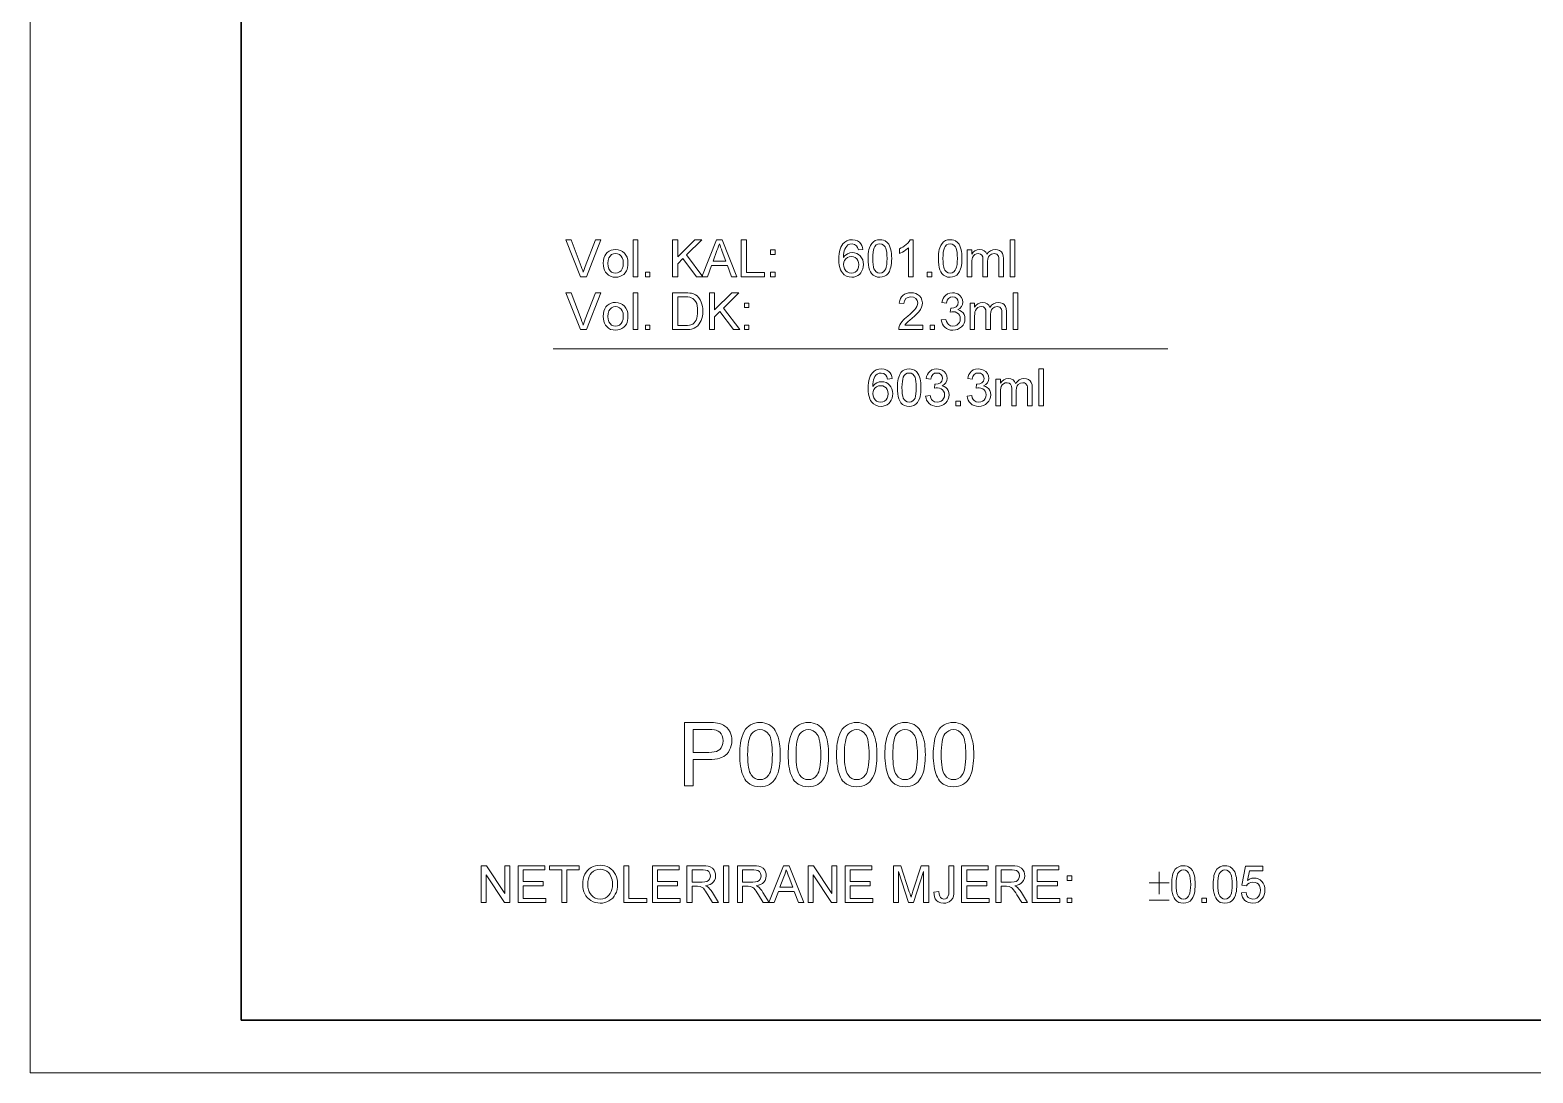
# Model space of a CAD drawing. Extents: x 0 to 297, y 0 to 420.
# Drawn here: x 0 to 142.4, y 0 to 98.8 of the extents above; entities that cross this region are included whole.
import ezdxf

# ---------------------------------------------------------------- set-up
doc = ezdxf.new("R2010")
doc.units = 0

msp = doc.modelspace()

# ---------------------------------------------------------------- linework, layer by layer
at = {"color": 7, "lineweight": 13}
for q in [(0, 420), (297, 0)]:
    msp.add_line((0, 0), q, dxfattribs=at)
at = {"color": 7, "lineweight": 30}
for q in [(20, 415), (292, 5)]:
    msp.add_line((20, 5), q, dxfattribs=at)
at = {"color": 7, "lineweight": 18}
msp.add_line((49.57, 68.64), (107.81, 68.64), dxfattribs=at)
at = {"color": 7, "lineweight": 13}
for points in [[(52.17, 75.47), (50.76, 78.97), (51.28, 78.97), (52.23, 76.45), (52.3, 76.26), (52.37, 76.07), (52.42, 75.89), (52.48, 76.07), (52.55, 76.26), (52.61, 76.45), (53.57, 78.97), (54.09, 78.97), (52.73, 75.47)], [(57.14, 75.47), (57.14, 78.97), (57.58, 78.97), (57.58, 75.47)], [(60.88, 75.47), (60.88, 78.97), (61.37, 78.97), (61.37, 77.35), (62.99, 78.97), (63.65, 78.97), (62.21, 77.53), (63.75, 75.47), (63.15, 75.47), (61.87, 77.19), (61.37, 76.69), (61.37, 75.47)], [(63.67, 75.47), (65.06, 78.97), (65.6, 78.97), (66.99, 75.47), (66.47, 75.47), (66.08, 76.54), (64.58, 76.54), (64.19, 75.47)], [(64.72, 76.93), (65.94, 76.93), (65.59, 77.87), (65.51, 78.08), (65.44, 78.27), (65.38, 78.44), (65.33, 78.58), (65.25, 78.37), (65.17, 78.15), (65.09, 77.94)], [(67.4, 75.47), (67.4, 78.97), (67.89, 78.97), (67.89, 75.86), (69.59, 75.86), (69.59, 75.47)], [(78.92, 78.05), (78.49, 78), (78.42, 78.23), (78.32, 78.39), (78.13, 78.53), (77.89, 78.58), (77.69, 78.56), (77.5, 78.48), (77.39, 78.37), (77.29, 78.24), (77.2, 78.08), (77.15, 77.93), (77.11, 77.75), (77.09, 77.54), (77.08, 77.29), (77.19, 77.44), (77.32, 77.55), (77.46, 77.64), (77.69, 77.73), (77.93, 77.76), (78.14, 77.74), (78.33, 77.68), (78.51, 77.58), (78.67, 77.44), (78.8, 77.27), (78.9, 77.08), (78.95, 76.86), (78.97, 76.62), (78.96, 76.41), (78.91, 76.2), (78.83, 76.01), (78.72, 75.83), (78.59, 75.69), (78.43, 75.57), (78.26, 75.49), (78.07, 75.44), (77.87, 75.42), (77.61, 75.45), (77.37, 75.52), (77.16, 75.64), (76.98, 75.82), (76.88, 75.96), (76.79, 76.13), (76.72, 76.34), (76.68, 76.57), (76.65, 76.82), (76.64, 77.11), (76.65, 77.39), (76.67, 77.64), (76.71, 77.87), (76.76, 78.08), (76.83, 78.27), (76.92, 78.43), (77.02, 78.57), (77.2, 78.75), (77.41, 78.87), (77.65, 78.95), (77.92, 78.97), (78.18, 78.94), (78.41, 78.86), (78.6, 78.73), (78.72, 78.59), (78.82, 78.43), (78.88, 78.25)], [(79.41, 77.2), (79.42, 77.43), (79.43, 77.65), (79.46, 77.85), (79.49, 78.04), (79.54, 78.2), (79.63, 78.44), (79.76, 78.63), (79.91, 78.78), (80.09, 78.89), (80.29, 78.95), (80.53, 78.97), (80.71, 78.96), (80.87, 78.92), (81.02, 78.86), (81.22, 78.72), (81.37, 78.54), (81.45, 78.38), (81.51, 78.21), (81.57, 78.02), (81.6, 77.85), (81.63, 77.66), (81.64, 77.44), (81.65, 77.2), (81.64, 76.96), (81.63, 76.74), (81.6, 76.54), (81.57, 76.36), (81.52, 76.2), (81.43, 75.96), (81.3, 75.77), (81.15, 75.62), (80.97, 75.51), (80.76, 75.45), (80.53, 75.42), (80.29, 75.44), (80.09, 75.51), (79.9, 75.61), (79.75, 75.76), (79.65, 75.93), (79.56, 76.12), (79.49, 76.35), (79.45, 76.6), (79.42, 76.88)], [(79.85, 77.2), (79.86, 76.88), (79.88, 76.61), (79.92, 76.38), (79.97, 76.21), (80.04, 76.08), (80.18, 75.93), (80.35, 75.84), (80.53, 75.81), (80.71, 75.84), (80.87, 75.93), (81.01, 76.08), (81.08, 76.21), (81.14, 76.38), (81.18, 76.61), (81.2, 76.88), (81.21, 77.2), (81.2, 77.51), (81.18, 77.78), (81.14, 78), (81.09, 78.18), (81.02, 78.31), (80.88, 78.46), (80.71, 78.55), (80.52, 78.58), (80.34, 78.56), (80.19, 78.48), (80.05, 78.34), (79.98, 78.2), (79.92, 78.01), (79.88, 77.78), (79.86, 77.51)], [(83.69, 75.47), (83.25, 75.47), (83.25, 78.2), (83.13, 78.1), (83, 78), (82.84, 77.9), (82.67, 77.81), (82.52, 77.74), (82.38, 77.68), (82.38, 78.1), (82.55, 78.19), (82.72, 78.28), (82.87, 78.39), (83.02, 78.51), (83.18, 78.66), (83.31, 78.82), (83.41, 78.97), (83.69, 78.97)], [(86.07, 77.2), (86.07, 77.43), (86.09, 77.65), (86.11, 77.85), (86.15, 78.04), (86.2, 78.2), (86.29, 78.44), (86.42, 78.63), (86.57, 78.78), (86.75, 78.89), (86.95, 78.95), (87.19, 78.97), (87.37, 78.96), (87.53, 78.92), (87.68, 78.86), (87.88, 78.72), (88.03, 78.54), (88.11, 78.38), (88.17, 78.21), (88.23, 78.02), (88.26, 77.85), (88.29, 77.66), (88.3, 77.44), (88.31, 77.2), (88.3, 76.96), (88.29, 76.74), (88.26, 76.54), (88.23, 76.36), (88.18, 76.2), (88.09, 75.96), (87.96, 75.77), (87.81, 75.62), (87.63, 75.51), (87.42, 75.45), (87.19, 75.42), (86.95, 75.44), (86.75, 75.51), (86.56, 75.61), (86.41, 75.76), (86.31, 75.93), (86.22, 76.12), (86.15, 76.35), (86.11, 76.6), (86.08, 76.88)], [(86.51, 77.2), (86.52, 76.88), (86.54, 76.61), (86.58, 76.38), (86.63, 76.21), (86.7, 76.08), (86.84, 75.93), (87.01, 75.84), (87.19, 75.81), (87.37, 75.84), (87.53, 75.93), (87.67, 76.08), (87.74, 76.21), (87.8, 76.38), (87.84, 76.61), (87.86, 76.88), (87.87, 77.2), (87.86, 77.51), (87.84, 77.78), (87.8, 78), (87.75, 78.18), (87.68, 78.31), (87.54, 78.46), (87.37, 78.55), (87.18, 78.58), (87, 78.56), (86.85, 78.48), (86.71, 78.34), (86.64, 78.2), (86.58, 78.01), (86.54, 77.78), (86.52, 77.51)], [(92.88, 75.47), (92.88, 78.97), (93.31, 78.97), (93.31, 75.47)], [(54.32, 76.74), (54.33, 77), (54.38, 77.24), (54.46, 77.44), (54.57, 77.62), (54.7, 77.77), (54.87, 77.89), (55.06, 77.98), (55.26, 78.03), (55.49, 78.05), (55.73, 78.03), (55.95, 77.96), (56.15, 77.86), (56.33, 77.71), (56.47, 77.52), (56.57, 77.31), (56.63, 77.05), (56.65, 76.77), (56.64, 76.54), (56.62, 76.34), (56.57, 76.16), (56.51, 76.01), (56.4, 75.84), (56.26, 75.69), (56.09, 75.58), (55.9, 75.49), (55.7, 75.44), (55.49, 75.42), (55.24, 75.44), (55.01, 75.51), (54.82, 75.61), (54.64, 75.76), (54.53, 75.91), (54.44, 76.08), (54.37, 76.27), (54.33, 76.49)], [(54.76, 76.74), (54.78, 76.45), (54.85, 76.22), (54.96, 76.04), (55.11, 75.91), (55.29, 75.84), (55.49, 75.81), (55.68, 75.84), (55.86, 75.92), (56.01, 76.04), (56.12, 76.23), (56.19, 76.46), (56.21, 76.75), (56.19, 77.03), (56.12, 77.25), (56.01, 77.43), (55.86, 77.56), (55.68, 77.63), (55.49, 77.66), (55.29, 77.63), (55.11, 77.56), (54.96, 77.43), (54.85, 77.25), (54.78, 77.02)], [(70.17, 77.56), (70.17, 78), (70.61, 78), (70.61, 77.56)], [(77.08, 76.63), (77.1, 76.42), (77.18, 76.22), (77.29, 76.04), (77.44, 75.92), (77.62, 75.84), (77.83, 75.81), (78.03, 75.84), (78.2, 75.91), (78.34, 76.03), (78.45, 76.19), (78.51, 76.38), (78.54, 76.61), (78.51, 76.83), (78.45, 77.01), (78.34, 77.16), (78.2, 77.28), (78.02, 77.35), (77.81, 77.37), (77.62, 77.35), (77.45, 77.28), (77.29, 77.16), (77.17, 77.01), (77.1, 76.84)], [(88.79, 75.47), (88.79, 78), (89.23, 78), (89.23, 77.62), (89.36, 77.79), (89.54, 77.93), (89.74, 78.02), (89.97, 78.05), (90.22, 78.02), (90.42, 77.93), (90.57, 77.78), (90.67, 77.59), (90.83, 77.79), (91.02, 77.93), (91.22, 78.02), (91.46, 78.05), (91.69, 78.03), (91.88, 77.96), (92.04, 77.84), (92.15, 77.68), (92.22, 77.46), (92.24, 77.2), (92.24, 75.47), (91.81, 75.47), (91.81, 77.05), (91.8, 77.26), (91.76, 77.41), (91.61, 77.59), (91.49, 77.64), (91.36, 77.66), (91.11, 77.62), (90.91, 77.48), (90.81, 77.34), (90.76, 77.16), (90.74, 76.92), (90.74, 75.47), (90.3, 75.47), (90.3, 77.1), (90.27, 77.34), (90.19, 77.52), (90.06, 77.62), (89.85, 77.66), (89.68, 77.64), (89.52, 77.57), (89.39, 77.45), (89.3, 77.29), (89.26, 77.15), (89.24, 76.98), (89.23, 76.77), (89.23, 75.47)], [(58.31, 75.47), (58.31, 75.91), (58.74, 75.91), (58.74, 75.47)], [(70.17, 75.47), (70.17, 75.91), (70.61, 75.91), (70.61, 75.47)], [(85, 75.47), (85, 75.91), (85.44, 75.91), (85.44, 75.47)], [(52.17, 70.45), (50.76, 73.95), (51.28, 73.95), (52.23, 71.43), (52.3, 71.23), (52.37, 71.04), (52.42, 70.86), (52.48, 71.05), (52.55, 71.24), (52.61, 71.43), (53.57, 73.95), (54.09, 73.95), (52.73, 70.45)], [(54.32, 71.71), (54.33, 71.97), (54.38, 72.21), (54.46, 72.42), (54.57, 72.6), (54.7, 72.74), (54.87, 72.87), (55.06, 72.95), (55.26, 73.01), (55.49, 73.02), (55.73, 73), (55.95, 72.94), (56.15, 72.83), (56.33, 72.68), (56.47, 72.5), (56.57, 72.28), (56.63, 72.03), (56.65, 71.75), (56.64, 71.52), (56.62, 71.31), (56.57, 71.13), (56.51, 70.98), (56.4, 70.81), (56.26, 70.67), (56.09, 70.55), (55.9, 70.47), (55.7, 70.42), (55.49, 70.4), (55.24, 70.42), (55.01, 70.48), (54.82, 70.59), (54.64, 70.74), (54.53, 70.88), (54.44, 71.05), (54.37, 71.25), (54.33, 71.47)], [(54.76, 71.71), (54.78, 71.43), (54.85, 71.2), (54.96, 71.02), (55.11, 70.89), (55.29, 70.81), (55.49, 70.79), (55.68, 70.81), (55.86, 70.89), (56.01, 71.02), (56.12, 71.2), (56.19, 71.44), (56.21, 71.72), (56.19, 72), (56.12, 72.23), (56.01, 72.4), (55.86, 72.53), (55.68, 72.61), (55.49, 72.63), (55.29, 72.61), (55.11, 72.53), (54.96, 72.4), (54.85, 72.23), (54.78, 71.99)], [(57.14, 70.45), (57.14, 73.95), (57.58, 73.95), (57.58, 70.45)], [(60.88, 70.45), (60.88, 73.95), (62.08, 73.95), (62.32, 73.94), (62.53, 73.92), (62.69, 73.9), (62.88, 73.84), (63.05, 73.75), (63.2, 73.65), (63.37, 73.48), (63.51, 73.28), (63.61, 73.05), (63.67, 72.86), (63.72, 72.66), (63.74, 72.44), (63.75, 72.22), (63.74, 71.96), (63.71, 71.72), (63.66, 71.51), (63.59, 71.32), (63.51, 71.15), (63.42, 71), (63.27, 70.82), (63.1, 70.68), (62.92, 70.58), (62.69, 70.51), (62.52, 70.47), (62.34, 70.45), (62.13, 70.45)], [(61.37, 70.84), (62.09, 70.84), (62.3, 70.84), (62.48, 70.86), (62.62, 70.9), (62.79, 70.98), (62.93, 71.09), (63.02, 71.21), (63.11, 71.36), (63.17, 71.54), (63.22, 71.74), (63.25, 71.97), (63.26, 72.22), (63.25, 72.49), (63.22, 72.72), (63.17, 72.92), (63.09, 73.08), (62.96, 73.26), (62.82, 73.39), (62.66, 73.48), (62.52, 73.53), (62.32, 73.55), (62.08, 73.56), (61.37, 73.56)], [(64.38, 70.45), (64.38, 73.95), (64.87, 73.95), (64.87, 72.33), (66.49, 73.95), (67.15, 73.95), (65.71, 72.5), (67.25, 70.45), (66.65, 70.45), (65.37, 72.16), (64.87, 71.66), (64.87, 70.45)], [(67.69, 72.54), (67.69, 72.97), (68.12, 72.97), (68.12, 72.54)], [(84.6, 70.88), (84.6, 70.45), (82.32, 70.45), (82.33, 70.6), (82.37, 70.75), (82.43, 70.91), (82.52, 71.07), (82.64, 71.22), (82.74, 71.34), (82.86, 71.47), (83.01, 71.6), (83.18, 71.74), (83.39, 71.92), (83.57, 72.09), (83.72, 72.23), (83.84, 72.36), (83.93, 72.48), (84.03, 72.65), (84.1, 72.82), (84.12, 72.98), (84.07, 73.21), (83.94, 73.39), (83.73, 73.52), (83.47, 73.56), (83.29, 73.54), (83.12, 73.48), (82.99, 73.39), (82.85, 73.19), (82.81, 72.93), (82.37, 72.97), (82.41, 73.2), (82.47, 73.39), (82.57, 73.56), (82.7, 73.7), (82.86, 73.81), (83.04, 73.88), (83.25, 73.93), (83.48, 73.95), (83.72, 73.93), (83.93, 73.88), (84.11, 73.79), (84.27, 73.67), (84.43, 73.47), (84.52, 73.24), (84.56, 72.98), (84.54, 72.77), (84.48, 72.57), (84.37, 72.36), (84.22, 72.14), (84.11, 72.02), (83.97, 71.88), (83.8, 71.72), (83.59, 71.54), (83.36, 71.35), (83.2, 71.21), (83.09, 71.11), (82.98, 71), (82.89, 70.88)], [(86.35, 71.37), (86.79, 71.42), (86.85, 71.22), (86.93, 71.05), (87.02, 70.93), (87.21, 70.82), (87.45, 70.79), (87.65, 70.81), (87.82, 70.88), (87.96, 70.99), (88.07, 71.13), (88.13, 71.3), (88.15, 71.49), (88.13, 71.67), (88.07, 71.83), (87.97, 71.96), (87.83, 72.06), (87.67, 72.13), (87.49, 72.15), (87.36, 72.13), (87.2, 72.1), (87.24, 72.49), (87.31, 72.48), (87.55, 72.52), (87.76, 72.62), (87.91, 72.79), (87.96, 73.04), (87.92, 73.24), (87.81, 73.41), (87.64, 73.52), (87.43, 73.56), (87.21, 73.52), (87.04, 73.41), (86.91, 73.23), (86.84, 72.97), (86.4, 73.02), (86.45, 73.23), (86.53, 73.41), (86.62, 73.57), (86.75, 73.7), (86.94, 73.84), (87.16, 73.92), (87.41, 73.95), (87.59, 73.93), (87.76, 73.89), (87.92, 73.83), (88.12, 73.68), (88.27, 73.49), (88.36, 73.28), (88.4, 73.05), (88.37, 72.83), (88.27, 72.64), (88.12, 72.47), (87.92, 72.35), (88.11, 72.28), (88.27, 72.18), (88.41, 72.05), (88.51, 71.89), (88.57, 71.7), (88.59, 71.49), (88.57, 71.27), (88.51, 71.07), (88.41, 70.88), (88.26, 70.72), (88.09, 70.58), (87.89, 70.48), (87.68, 70.42), (87.44, 70.4), (87.22, 70.41), (87.03, 70.47), (86.85, 70.55), (86.69, 70.67), (86.56, 70.81), (86.46, 70.98), (86.39, 71.16)], [(89.08, 70.45), (89.08, 72.97), (89.51, 72.97), (89.51, 72.59), (89.65, 72.77), (89.82, 72.91), (90.03, 72.99), (90.26, 73.02), (90.51, 72.99), (90.71, 72.9), (90.85, 72.76), (90.95, 72.56), (91.11, 72.76), (91.3, 72.91), (91.51, 72.99), (91.74, 73.02), (91.97, 73), (92.17, 72.93), (92.32, 72.82), (92.44, 72.65), (92.5, 72.44), (92.53, 72.18), (92.53, 70.45), (92.09, 70.45), (92.09, 72.02), (92.08, 72.24), (92.05, 72.39), (91.9, 72.57), (91.78, 72.62), (91.64, 72.63), (91.4, 72.59), (91.2, 72.46), (91.1, 72.32), (91.04, 72.13), (91.02, 71.9), (91.02, 70.45), (90.58, 70.45), (90.58, 72.07), (90.56, 72.32), (90.48, 72.49), (90.34, 72.6), (90.14, 72.63), (89.96, 72.61), (89.8, 72.54), (89.67, 72.42), (89.58, 72.26), (89.54, 72.13), (89.52, 71.95), (89.51, 71.74), (89.51, 70.45)], [(93.16, 70.45), (93.16, 73.95), (93.6, 73.95), (93.6, 70.45)], [(58.31, 70.45), (58.31, 70.88), (58.74, 70.88), (58.74, 70.45)], [(67.69, 70.45), (67.69, 70.88), (68.12, 70.88), (68.12, 70.45)], [(85.28, 70.45), (85.28, 70.88), (85.72, 70.88), (85.72, 70.45)], [(81.7, 65.81), (81.26, 65.76), (81.19, 65.99), (81.1, 66.15), (80.9, 66.3), (80.66, 66.34), (80.46, 66.32), (80.27, 66.24), (80.16, 66.13), (80.06, 66), (79.98, 65.84), (79.92, 65.69), (79.89, 65.51), (79.86, 65.3), (79.85, 65.06), (79.96, 65.2), (80.09, 65.31), (80.23, 65.4), (80.47, 65.49), (80.71, 65.52), (80.92, 65.5), (81.11, 65.44), (81.28, 65.34), (81.44, 65.2), (81.58, 65.03), (81.67, 64.84), (81.73, 64.62), (81.75, 64.38), (81.73, 64.17), (81.68, 63.96), (81.6, 63.77), (81.5, 63.6), (81.37, 63.45), (81.21, 63.34), (81.04, 63.25), (80.85, 63.2), (80.64, 63.18), (80.38, 63.21), (80.15, 63.28), (79.94, 63.41), (79.76, 63.58), (79.65, 63.72), (79.57, 63.89), (79.5, 64.1), (79.45, 64.33), (79.42, 64.58), (79.41, 64.87), (79.42, 65.15), (79.45, 65.4), (79.48, 65.63), (79.54, 65.84), (79.61, 66.03), (79.69, 66.19), (79.8, 66.34), (79.98, 66.51), (80.19, 66.63), (80.42, 66.71), (80.69, 66.73), (80.95, 66.71), (81.18, 66.62), (81.38, 66.49), (81.5, 66.35), (81.59, 66.2), (81.66, 66.01)], [(82.19, 64.96), (82.19, 65.19), (82.21, 65.41), (82.23, 65.61), (82.27, 65.8), (82.31, 65.96), (82.41, 66.2), (82.53, 66.39), (82.68, 66.54), (82.86, 66.65), (83.07, 66.71), (83.3, 66.73), (83.48, 66.72), (83.65, 66.68), (83.8, 66.62), (84, 66.48), (84.14, 66.3), (84.22, 66.14), (84.29, 65.97), (84.34, 65.78), (84.38, 65.61), (84.4, 65.42), (84.42, 65.2), (84.42, 64.96), (84.42, 64.72), (84.4, 64.5), (84.38, 64.3), (84.34, 64.12), (84.3, 63.96), (84.2, 63.72), (84.08, 63.53), (83.93, 63.38), (83.75, 63.27), (83.54, 63.21), (83.3, 63.18), (83.07, 63.21), (82.86, 63.27), (82.68, 63.37), (82.52, 63.52), (82.42, 63.69), (82.34, 63.88), (82.27, 64.11), (82.22, 64.36), (82.19, 64.65)], [(82.62, 64.96), (82.63, 64.64), (82.65, 64.37), (82.69, 64.14), (82.75, 63.97), (82.82, 63.84), (82.96, 63.69), (83.12, 63.6), (83.3, 63.57), (83.49, 63.6), (83.65, 63.69), (83.79, 63.84), (83.86, 63.97), (83.91, 64.14), (83.95, 64.37), (83.98, 64.64), (83.98, 64.96), (83.98, 65.27), (83.95, 65.54), (83.92, 65.76), (83.86, 65.94), (83.79, 66.07), (83.65, 66.22), (83.49, 66.31), (83.3, 66.34), (83.12, 66.32), (82.96, 66.24), (82.83, 66.1), (82.75, 65.96), (82.7, 65.77), (82.66, 65.54), (82.63, 65.27)], [(84.86, 64.16), (85.3, 64.21), (85.35, 64), (85.43, 63.84), (85.53, 63.72), (85.72, 63.61), (85.96, 63.57), (86.16, 63.6), (86.33, 63.66), (86.47, 63.78), (86.57, 63.92), (86.64, 64.09), (86.66, 64.28), (86.64, 64.46), (86.57, 64.61), (86.47, 64.75), (86.33, 64.85), (86.18, 64.91), (85.99, 64.93), (85.86, 64.92), (85.7, 64.89), (85.75, 65.27), (85.81, 65.27), (86.05, 65.3), (86.26, 65.41), (86.41, 65.58), (86.46, 65.83), (86.43, 66.03), (86.31, 66.2), (86.14, 66.31), (85.93, 66.34), (85.72, 66.31), (85.54, 66.2), (85.42, 66.02), (85.35, 65.76), (84.91, 65.81), (84.96, 66.02), (85.03, 66.2), (85.13, 66.36), (85.25, 66.49), (85.44, 66.63), (85.67, 66.71), (85.92, 66.73), (86.1, 66.72), (86.27, 66.68), (86.42, 66.61), (86.63, 66.47), (86.78, 66.28), (86.87, 66.06), (86.9, 65.83), (86.87, 65.62), (86.78, 65.42), (86.63, 65.26), (86.42, 65.13), (86.61, 65.07), (86.78, 64.97), (86.91, 64.84), (87.01, 64.67), (87.07, 64.49), (87.1, 64.27), (87.07, 64.06), (87.01, 63.85), (86.91, 63.67), (86.77, 63.5), (86.6, 63.36), (86.4, 63.26), (86.18, 63.2), (85.94, 63.18), (85.73, 63.2), (85.53, 63.25), (85.36, 63.34), (85.2, 63.46), (85.07, 63.6), (84.96, 63.77), (84.9, 63.95)], [(88.8, 64.16), (89.23, 64.21), (89.29, 64), (89.37, 63.84), (89.47, 63.72), (89.65, 63.61), (89.9, 63.57), (90.1, 63.6), (90.26, 63.66), (90.41, 63.78), (90.51, 63.92), (90.57, 64.09), (90.6, 64.28), (90.57, 64.46), (90.51, 64.61), (90.41, 64.75), (90.27, 64.85), (90.11, 64.91), (89.93, 64.93), (89.8, 64.92), (89.64, 64.89), (89.68, 65.27), (89.75, 65.27), (89.99, 65.3), (90.2, 65.41), (90.35, 65.58), (90.4, 65.83), (90.36, 66.03), (90.25, 66.2), (90.08, 66.31), (89.87, 66.34), (89.66, 66.31), (89.48, 66.2), (89.35, 66.02), (89.28, 65.76), (88.85, 65.81), (88.9, 66.02), (88.97, 66.2), (89.07, 66.36), (89.19, 66.49), (89.38, 66.63), (89.6, 66.71), (89.86, 66.73), (90.03, 66.72), (90.2, 66.68), (90.36, 66.61), (90.57, 66.47), (90.72, 66.28), (90.81, 66.06), (90.84, 65.83), (90.81, 65.62), (90.72, 65.42), (90.57, 65.26), (90.36, 65.13), (90.55, 65.07), (90.71, 64.97), (90.85, 64.84), (90.95, 64.67), (91.01, 64.49), (91.03, 64.27), (91.01, 64.06), (90.95, 63.85), (90.85, 63.67), (90.71, 63.5), (90.53, 63.36), (90.34, 63.26), (90.12, 63.2), (89.88, 63.18), (89.67, 63.2), (89.47, 63.25), (89.29, 63.34), (89.14, 63.46), (89, 63.6), (88.9, 63.77), (88.83, 63.95)], [(91.52, 63.23), (91.52, 65.76), (91.96, 65.76), (91.96, 65.38), (92.09, 65.55), (92.26, 65.69), (92.47, 65.78), (92.7, 65.81), (92.95, 65.78), (93.15, 65.69), (93.3, 65.54), (93.39, 65.35), (93.56, 65.55), (93.74, 65.69), (93.95, 65.78), (94.18, 65.81), (94.42, 65.79), (94.61, 65.72), (94.77, 65.6), (94.88, 65.44), (94.95, 65.23), (94.97, 64.96), (94.97, 63.23), (94.53, 63.23), (94.53, 64.81), (94.52, 65.03), (94.49, 65.17), (94.34, 65.35), (94.22, 65.4), (94.08, 65.42), (93.84, 65.38), (93.64, 65.25), (93.54, 65.11), (93.48, 64.92), (93.46, 64.68), (93.46, 63.23), (93.03, 63.23), (93.03, 64.86), (93, 65.1), (92.92, 65.28), (92.78, 65.39), (92.58, 65.42), (92.41, 65.4), (92.25, 65.33), (92.11, 65.21), (92.03, 65.05), (91.99, 64.91), (91.96, 64.74), (91.96, 64.53), (91.96, 63.23)], [(95.6, 63.23), (95.6, 66.73), (96.04, 66.73), (96.04, 63.23)], [(79.85, 64.39), (79.88, 64.18), (79.95, 63.98), (80.07, 63.8), (80.22, 63.68), (80.4, 63.6), (80.61, 63.57), (80.8, 63.6), (80.97, 63.67), (81.12, 63.79), (81.22, 63.95), (81.29, 64.14), (81.31, 64.37), (81.29, 64.59), (81.22, 64.77), (81.12, 64.93), (80.97, 65.04), (80.8, 65.11), (80.59, 65.13), (80.4, 65.11), (80.22, 65.04), (80.07, 64.93), (79.95, 64.78), (79.88, 64.6)], [(87.73, 63.23), (87.73, 63.67), (88.16, 63.67), (88.16, 63.23)], [(62, 27.21), (62, 33.21), (64.23, 33.21), (64.5, 33.21), (64.75, 33.2), (64.95, 33.18), (65.13, 33.16), (65.33, 33.11), (65.52, 33.05), (65.7, 32.97), (65.85, 32.88), (66.04, 32.73), (66.19, 32.54), (66.33, 32.31), (66.4, 32.12), (66.46, 31.93), (66.49, 31.72), (66.5, 31.51), (66.49, 31.26), (66.45, 31.03), (66.39, 30.81), (66.29, 30.61), (66.18, 30.41), (66.03, 30.23), (65.9, 30.11), (65.75, 30), (65.57, 29.92), (65.37, 29.84), (65.15, 29.78), (64.9, 29.74), (64.62, 29.72), (64.33, 29.71), (62.84, 29.71), (62.84, 27.21)], [(67.25, 30.17), (67.26, 30.46), (67.27, 30.74), (67.29, 31), (67.32, 31.25), (67.36, 31.48), (67.41, 31.69), (67.47, 31.89), (67.56, 32.14), (67.67, 32.37), (67.8, 32.57), (67.95, 32.74), (68.11, 32.88), (68.28, 33), (68.48, 33.09), (68.69, 33.16), (68.92, 33.2), (69.17, 33.21), (69.4, 33.2), (69.62, 33.16), (69.83, 33.1), (70.02, 33.02), (70.2, 32.91), (70.36, 32.78), (70.5, 32.63), (70.61, 32.46), (70.71, 32.27), (70.8, 32.06), (70.88, 31.83), (70.96, 31.58), (71, 31.39), (71.03, 31.19), (71.05, 30.96), (71.07, 30.72), (71.08, 30.45), (71.09, 30.17), (71.08, 29.88), (71.07, 29.6), (71.05, 29.34), (71.02, 29.09), (70.98, 28.87), (70.93, 28.65), (70.88, 28.45), (70.78, 28.2), (70.67, 27.98), (70.54, 27.78), (70.4, 27.6), (70.24, 27.46), (70.06, 27.34), (69.87, 27.25), (69.65, 27.18), (69.42, 27.14), (69.17, 27.13), (68.9, 27.14), (68.64, 27.19), (68.41, 27.27), (68.2, 27.38), (68.01, 27.53), (67.84, 27.7), (67.74, 27.85), (67.64, 28.02), (67.56, 28.2), (67.49, 28.39), (67.43, 28.6), (67.37, 28.83), (67.33, 29.07), (67.3, 29.32), (67.27, 29.59), (67.26, 29.87)], [(71.84, 30.17), (71.84, 30.46), (71.86, 30.74), (71.88, 31), (71.91, 31.25), (71.95, 31.48), (72, 31.69), (72.05, 31.89), (72.15, 32.14), (72.26, 32.37), (72.39, 32.57), (72.53, 32.74), (72.69, 32.88), (72.87, 33), (73.06, 33.09), (73.28, 33.16), (73.51, 33.2), (73.75, 33.21), (73.98, 33.2), (74.2, 33.16), (74.41, 33.1), (74.61, 33.02), (74.78, 32.91), (74.94, 32.78), (75.08, 32.63), (75.2, 32.46), (75.3, 32.27), (75.39, 32.06), (75.47, 31.83), (75.54, 31.58), (75.58, 31.39), (75.61, 31.19), (75.64, 30.96), (75.66, 30.72), (75.67, 30.45), (75.67, 30.17), (75.67, 29.88), (75.65, 29.6), (75.63, 29.34), (75.6, 29.09), (75.56, 28.87), (75.52, 28.65), (75.46, 28.45), (75.37, 28.2), (75.26, 27.98), (75.13, 27.78), (74.98, 27.6), (74.82, 27.46), (74.65, 27.34), (74.45, 27.25), (74.24, 27.18), (74, 27.14), (73.75, 27.13), (73.48, 27.14), (73.23, 27.19), (73, 27.27), (72.78, 27.38), (72.59, 27.53), (72.42, 27.7), (72.32, 27.85), (72.23, 28.02), (72.15, 28.2), (72.07, 28.39), (72.01, 28.6), (71.96, 28.83), (71.91, 29.07), (71.88, 29.32), (71.86, 29.59), (71.84, 29.87)], [(76.42, 30.17), (76.43, 30.46), (76.44, 30.74), (76.46, 31), (76.49, 31.25), (76.53, 31.48), (76.58, 31.69), (76.64, 31.89), (76.73, 32.14), (76.84, 32.37), (76.97, 32.57), (77.11, 32.74), (77.27, 32.88), (77.45, 33), (77.65, 33.09), (77.86, 33.16), (78.09, 33.2), (78.34, 33.21), (78.57, 33.2), (78.79, 33.16), (78.99, 33.1), (79.19, 33.02), (79.37, 32.91), (79.53, 32.78), (79.66, 32.63), (79.78, 32.46), (79.88, 32.27), (79.97, 32.06), (80.05, 31.83), (80.12, 31.58), (80.16, 31.39), (80.2, 31.19), (80.22, 30.96), (80.24, 30.72), (80.25, 30.45), (80.25, 30.17), (80.25, 29.88), (80.24, 29.6), (80.22, 29.34), (80.18, 29.09), (80.15, 28.87), (80.1, 28.65), (80.04, 28.45), (79.95, 28.2), (79.84, 27.98), (79.71, 27.78), (79.57, 27.6), (79.41, 27.46), (79.23, 27.34), (79.03, 27.25), (78.82, 27.18), (78.59, 27.14), (78.34, 27.13), (78.06, 27.14), (77.81, 27.19), (77.58, 27.27), (77.37, 27.38), (77.17, 27.53), (77, 27.7), (76.9, 27.85), (76.81, 28.02), (76.73, 28.2), (76.66, 28.39), (76.59, 28.6), (76.54, 28.83), (76.5, 29.07), (76.46, 29.32), (76.44, 29.59), (76.43, 29.87)], [(81, 30.17), (81.01, 30.46), (81.02, 30.74), (81.04, 31), (81.07, 31.25), (81.11, 31.48), (81.16, 31.69), (81.22, 31.89), (81.31, 32.14), (81.42, 32.37), (81.55, 32.57), (81.7, 32.74), (81.86, 32.88), (82.03, 33), (82.23, 33.09), (82.44, 33.16), (82.67, 33.2), (82.92, 33.21), (83.15, 33.2), (83.37, 33.16), (83.58, 33.1), (83.77, 33.02), (83.95, 32.91), (84.11, 32.78), (84.25, 32.63), (84.36, 32.46), (84.46, 32.27), (84.55, 32.06), (84.63, 31.83), (84.71, 31.58), (84.75, 31.39), (84.78, 31.19), (84.8, 30.96), (84.82, 30.72), (84.83, 30.45), (84.84, 30.17), (84.83, 29.88), (84.82, 29.6), (84.8, 29.34), (84.77, 29.09), (84.73, 28.87), (84.68, 28.65), (84.63, 28.45), (84.53, 28.2), (84.42, 27.98), (84.29, 27.78), (84.15, 27.6), (83.99, 27.46), (83.81, 27.34), (83.62, 27.25), (83.4, 27.18), (83.17, 27.14), (82.92, 27.13), (82.65, 27.14), (82.39, 27.19), (82.16, 27.27), (81.95, 27.38), (81.76, 27.53), (81.59, 27.7), (81.49, 27.85), (81.39, 28.02), (81.31, 28.2), (81.24, 28.39), (81.18, 28.6), (81.12, 28.83), (81.08, 29.07), (81.05, 29.32), (81.02, 29.59), (81.01, 29.87)], [(85.59, 30.17), (85.59, 30.46), (85.61, 30.74), (85.63, 31), (85.66, 31.25), (85.7, 31.48), (85.75, 31.69), (85.8, 31.89), (85.9, 32.14), (86.01, 32.37), (86.14, 32.57), (86.28, 32.74), (86.44, 32.88), (86.62, 33), (86.81, 33.09), (87.03, 33.16), (87.26, 33.2), (87.5, 33.21), (87.73, 33.2), (87.95, 33.16), (88.16, 33.1), (88.36, 33.02), (88.53, 32.91), (88.69, 32.78), (88.83, 32.63), (88.95, 32.46), (89.05, 32.27), (89.14, 32.06), (89.22, 31.83), (89.29, 31.58), (89.33, 31.39), (89.36, 31.19), (89.39, 30.96), (89.41, 30.72), (89.42, 30.45), (89.42, 30.17), (89.42, 29.88), (89.4, 29.6), (89.38, 29.34), (89.35, 29.09), (89.31, 28.87), (89.27, 28.65), (89.21, 28.45), (89.12, 28.2), (89.01, 27.98), (88.88, 27.78), (88.73, 27.6), (88.57, 27.46), (88.4, 27.34), (88.2, 27.25), (87.99, 27.18), (87.75, 27.14), (87.5, 27.13), (87.23, 27.14), (86.98, 27.19), (86.75, 27.27), (86.53, 27.38), (86.34, 27.53), (86.17, 27.7), (86.07, 27.85), (85.98, 28.02), (85.9, 28.2), (85.82, 28.39), (85.76, 28.6), (85.71, 28.83), (85.66, 29.07), (85.63, 29.32), (85.61, 29.59), (85.59, 29.87)], [(62.84, 30.38), (64.32, 30.38), (64.6, 30.39), (64.84, 30.42), (65.05, 30.48), (65.22, 30.56), (65.36, 30.67), (65.5, 30.83), (65.59, 31.02), (65.65, 31.23), (65.67, 31.48), (65.65, 31.72), (65.59, 31.94), (65.49, 32.13), (65.36, 32.29), (65.2, 32.41), (65.01, 32.49), (64.85, 32.52), (64.61, 32.54), (64.3, 32.55), (62.84, 32.55)], [(68, 30.17), (68.01, 29.82), (68.03, 29.5), (68.05, 29.21), (68.09, 28.95), (68.14, 28.73), (68.19, 28.54), (68.26, 28.38), (68.34, 28.25), (68.52, 28.05), (68.72, 27.91), (68.93, 27.82), (69.17, 27.8), (69.41, 27.82), (69.63, 27.91), (69.82, 28.05), (70, 28.25), (70.08, 28.38), (70.15, 28.54), (70.21, 28.73), (70.25, 28.96), (70.29, 29.21), (70.32, 29.5), (70.33, 29.82), (70.34, 30.17), (70.33, 30.51), (70.32, 30.83), (70.29, 31.11), (70.26, 31.36), (70.21, 31.59), (70.15, 31.78), (70.09, 31.94), (70.01, 32.07), (69.84, 32.28), (69.64, 32.43), (69.41, 32.52), (69.16, 32.55), (68.93, 32.52), (68.71, 32.44), (68.52, 32.31), (68.35, 32.13), (68.27, 31.98), (68.2, 31.81), (68.14, 31.61), (68.09, 31.37), (68.05, 31.12), (68.03, 30.83), (68.01, 30.51)], [(72.59, 30.17), (72.59, 29.82), (72.61, 29.5), (72.64, 29.21), (72.67, 28.95), (72.72, 28.73), (72.78, 28.54), (72.85, 28.38), (72.92, 28.25), (73.1, 28.05), (73.3, 27.91), (73.52, 27.82), (73.75, 27.8), (73.99, 27.82), (74.21, 27.91), (74.41, 28.05), (74.58, 28.25), (74.66, 28.38), (74.73, 28.54), (74.79, 28.73), (74.84, 28.96), (74.87, 29.21), (74.9, 29.5), (74.92, 29.82), (74.92, 30.17), (74.92, 30.51), (74.9, 30.83), (74.88, 31.11), (74.84, 31.36), (74.79, 31.59), (74.74, 31.78), (74.67, 31.94), (74.59, 32.07), (74.42, 32.28), (74.22, 32.43), (74, 32.52), (73.75, 32.55), (73.51, 32.52), (73.3, 32.44), (73.11, 32.31), (72.94, 32.13), (72.85, 31.98), (72.78, 31.81), (72.72, 31.61), (72.67, 31.37), (72.64, 31.12), (72.61, 30.83), (72.59, 30.51)], [(77.17, 30.17), (77.18, 29.82), (77.19, 29.5), (77.22, 29.21), (77.26, 28.95), (77.3, 28.73), (77.36, 28.54), (77.43, 28.38), (77.51, 28.25), (77.69, 28.05), (77.88, 27.91), (78.1, 27.82), (78.34, 27.8), (78.57, 27.82), (78.79, 27.91), (78.99, 28.05), (79.17, 28.25), (79.25, 28.38), (79.32, 28.54), (79.37, 28.73), (79.42, 28.96), (79.46, 29.21), (79.48, 29.5), (79.5, 29.82), (79.5, 30.17), (79.5, 30.51), (79.48, 30.83), (79.46, 31.11), (79.42, 31.36), (79.38, 31.59), (79.32, 31.78), (79.25, 31.94), (79.18, 32.07), (79, 32.28), (78.8, 32.43), (78.58, 32.52), (78.33, 32.55), (78.09, 32.52), (77.88, 32.44), (77.69, 32.31), (77.52, 32.13), (77.44, 31.98), (77.37, 31.81), (77.31, 31.61), (77.26, 31.37), (77.22, 31.12), (77.19, 30.83), (77.18, 30.51)], [(81.75, 30.17), (81.76, 29.82), (81.78, 29.5), (81.8, 29.21), (81.84, 28.95), (81.89, 28.73), (81.94, 28.54), (82.01, 28.38), (82.09, 28.25), (82.27, 28.05), (82.47, 27.91), (82.68, 27.82), (82.92, 27.8), (83.16, 27.82), (83.38, 27.91), (83.57, 28.05), (83.75, 28.25), (83.83, 28.38), (83.9, 28.54), (83.96, 28.73), (84, 28.96), (84.04, 29.21), (84.07, 29.5), (84.08, 29.82), (84.09, 30.17), (84.08, 30.51), (84.07, 30.83), (84.04, 31.11), (84.01, 31.36), (83.96, 31.59), (83.9, 31.78), (83.84, 31.94), (83.76, 32.07), (83.59, 32.28), (83.39, 32.43), (83.16, 32.52), (82.91, 32.55), (82.68, 32.52), (82.46, 32.44), (82.27, 32.31), (82.1, 32.13), (82.02, 31.98), (81.95, 31.81), (81.89, 31.61), (81.84, 31.37), (81.8, 31.12), (81.78, 30.83), (81.76, 30.51)], [(86.34, 30.17), (86.34, 29.82), (86.36, 29.5), (86.39, 29.21), (86.42, 28.95), (86.47, 28.73), (86.53, 28.54), (86.6, 28.38), (86.67, 28.25), (86.85, 28.05), (87.05, 27.91), (87.27, 27.82), (87.5, 27.8), (87.74, 27.82), (87.96, 27.91), (88.16, 28.05), (88.33, 28.25), (88.41, 28.38), (88.48, 28.54), (88.54, 28.73), (88.59, 28.96), (88.62, 29.21), (88.65, 29.5), (88.67, 29.82), (88.67, 30.17), (88.67, 30.51), (88.65, 30.83), (88.63, 31.11), (88.59, 31.36), (88.54, 31.59), (88.49, 31.78), (88.42, 31.94), (88.34, 32.07), (88.17, 32.28), (87.97, 32.43), (87.75, 32.52), (87.5, 32.55), (87.26, 32.52), (87.05, 32.44), (86.86, 32.31), (86.69, 32.13), (86.6, 31.98), (86.53, 31.81), (86.47, 31.61), (86.42, 31.37), (86.39, 31.12), (86.36, 30.83), (86.34, 30.51)], [(42.75, 16.14), (42.75, 19.64), (43.26, 19.64), (44.98, 17), (44.98, 19.64), (45.47, 19.64), (45.47, 16.14), (44.95, 16.14), (43.23, 18.78), (43.23, 16.14)], [(46.25, 16.14), (46.25, 19.64), (48.77, 19.64), (48.77, 19.25), (46.73, 19.25), (46.73, 18.13), (48.63, 18.13), (48.63, 17.74), (46.73, 17.74), (46.73, 16.53), (48.87, 16.53), (48.87, 16.14)], [(50.38, 16.14), (50.38, 19.25), (49.21, 19.25), (49.21, 19.64), (52.03, 19.64), (52.03, 19.25), (50.86, 19.25), (50.86, 16.14)], [(52.37, 17.84), (52.38, 18.12), (52.42, 18.38), (52.49, 18.61), (52.58, 18.83), (52.69, 19.02), (52.83, 19.2), (52.99, 19.35), (53.17, 19.47), (53.36, 19.57), (53.57, 19.63), (53.79, 19.67), (54.03, 19.69), (54.26, 19.67), (54.48, 19.63), (54.69, 19.56), (54.89, 19.46), (55.07, 19.33), (55.23, 19.18), (55.36, 19.01), (55.47, 18.82), (55.56, 18.6), (55.63, 18.38), (55.66, 18.14), (55.68, 17.88), (55.66, 17.63), (55.62, 17.38), (55.56, 17.15), (55.46, 16.94), (55.35, 16.74), (55.21, 16.57), (55.05, 16.43), (54.86, 16.31), (54.66, 16.21), (54.46, 16.14), (54.25, 16.1), (54.02, 16.09), (53.79, 16.11), (53.56, 16.15), (53.35, 16.22), (53.15, 16.33), (52.97, 16.46), (52.81, 16.61), (52.68, 16.78), (52.57, 16.98), (52.48, 17.18), (52.42, 17.4), (52.38, 17.62)], [(52.86, 17.84), (52.87, 17.6), (52.91, 17.37), (52.98, 17.18), (53.07, 17), (53.19, 16.84), (53.37, 16.68), (53.56, 16.57), (53.78, 16.5), (54.02, 16.48), (54.27, 16.5), (54.49, 16.57), (54.68, 16.69), (54.86, 16.85), (54.98, 17.01), (55.07, 17.19), (55.14, 17.4), (55.18, 17.63), (55.19, 17.89), (55.18, 18.09), (55.16, 18.29), (55.11, 18.47), (55.05, 18.63), (54.94, 18.83), (54.8, 18.99), (54.64, 19.12), (54.45, 19.22), (54.25, 19.28), (54.03, 19.3), (53.8, 19.28), (53.58, 19.21), (53.38, 19.11), (53.2, 18.96), (53.08, 18.81), (52.98, 18.62), (52.91, 18.4), (52.87, 18.13)], [(56.26, 16.14), (56.26, 19.64), (56.75, 19.64), (56.75, 16.53), (58.45, 16.53), (58.45, 16.14)], [(58.98, 16.14), (58.98, 19.64), (61.51, 19.64), (61.51, 19.25), (59.47, 19.25), (59.47, 18.13), (61.36, 18.13), (61.36, 17.74), (59.47, 17.74), (59.47, 16.53), (61.61, 16.53), (61.61, 16.14)], [(62.24, 16.14), (62.24, 19.64), (63.77, 19.64), (64.04, 19.63), (64.27, 19.6), (64.45, 19.55), (64.66, 19.42), (64.82, 19.21), (64.9, 19.05), (64.95, 18.88), (64.96, 18.69), (64.94, 18.46), (64.86, 18.25), (64.73, 18.07), (64.6, 17.95), (64.44, 17.86), (64.24, 17.79), (64.02, 17.74), (64.17, 17.66), (64.29, 17.57), (64.41, 17.43), (64.54, 17.28), (64.66, 17.1), (65.24, 16.14), (64.68, 16.14), (64.23, 16.87), (64.11, 17.07), (64.01, 17.23), (63.91, 17.36), (63.8, 17.5), (63.69, 17.59), (63.49, 17.68), (63.24, 17.69), (62.73, 17.69), (62.73, 16.14)], [(62.73, 18.08), (63.68, 18.08), (63.95, 18.1), (64.14, 18.15), (64.29, 18.24), (64.39, 18.36), (64.45, 18.51), (64.48, 18.68), (64.43, 18.91), (64.31, 19.09), (64.18, 19.18), (64, 19.23), (63.79, 19.25), (62.73, 19.25)], [(65.72, 16.14), (65.72, 19.64), (66.21, 19.64), (66.21, 16.14)], [(67.04, 16.14), (67.04, 19.64), (68.57, 19.64), (68.84, 19.63), (69.07, 19.6), (69.25, 19.55), (69.46, 19.42), (69.62, 19.21), (69.7, 19.05), (69.74, 18.88), (69.76, 18.69), (69.73, 18.46), (69.66, 18.25), (69.53, 18.07), (69.4, 17.95), (69.23, 17.86), (69.04, 17.79), (68.81, 17.74), (68.97, 17.66), (69.08, 17.57), (69.21, 17.43), (69.34, 17.28), (69.45, 17.1), (70.04, 16.14), (69.48, 16.14), (69.03, 16.87), (68.91, 17.07), (68.8, 17.23), (68.71, 17.36), (68.59, 17.5), (68.49, 17.59), (68.28, 17.68), (68.04, 17.69), (67.52, 17.69), (67.52, 16.14)], [(67.52, 18.08), (68.48, 18.08), (68.74, 18.1), (68.94, 18.15), (69.08, 18.24), (69.19, 18.36), (69.25, 18.51), (69.27, 18.68), (69.23, 18.91), (69.11, 19.09), (68.98, 19.18), (68.8, 19.23), (68.58, 19.25), (67.52, 19.25)], [(70.01, 16.14), (71.4, 19.64), (71.93, 19.64), (73.32, 16.14), (72.81, 16.14), (72.41, 17.21), (70.91, 17.21), (70.52, 16.14)], [(71.06, 17.6), (72.27, 17.6), (71.92, 18.54), (71.85, 18.75), (71.78, 18.94), (71.72, 19.11), (71.66, 19.25), (71.59, 19.04), (71.51, 18.82), (71.43, 18.6)], [(73.74, 16.14), (73.74, 19.64), (74.25, 19.64), (75.97, 17), (75.97, 19.64), (76.46, 19.64), (76.46, 16.14), (75.94, 16.14), (74.22, 18.78), (74.22, 16.14)], [(77.24, 16.14), (77.24, 19.64), (79.76, 19.64), (79.76, 19.25), (77.72, 19.25), (77.72, 18.13), (79.62, 18.13), (79.62, 17.74), (77.72, 17.74), (77.72, 16.53), (79.86, 16.53), (79.86, 16.14)], [(81.81, 16.14), (81.81, 19.64), (82.53, 19.64), (83.32, 17.18), (83.39, 16.97), (83.44, 16.79), (83.48, 16.66), (83.53, 16.81), (83.59, 16.99), (83.66, 17.22), (84.45, 19.64), (85.16, 19.64), (85.16, 16.14), (84.67, 16.14), (84.67, 19.1), (83.72, 16.14), (83.24, 16.14), (82.29, 19.1), (82.29, 16.14)], [(85.65, 17.15), (86.13, 17.21), (86.15, 16.96), (86.2, 16.77), (86.27, 16.63), (86.41, 16.52), (86.59, 16.48), (86.74, 16.5), (86.86, 16.56), (86.95, 16.65), (87.01, 16.78), (87.05, 16.96), (87.06, 17.22), (87.06, 19.64), (87.54, 19.64), (87.54, 17.26), (87.53, 16.99), (87.5, 16.77), (87.44, 16.58), (87.3, 16.37), (87.11, 16.22), (86.95, 16.15), (86.77, 16.1), (86.57, 16.09), (86.29, 16.12), (86.06, 16.21), (85.88, 16.36), (85.77, 16.51), (85.7, 16.69), (85.66, 16.9)], [(88.27, 16.14), (88.27, 19.64), (90.8, 19.64), (90.8, 19.25), (88.76, 19.25), (88.76, 18.13), (90.65, 18.13), (90.65, 17.74), (88.76, 17.74), (88.76, 16.53), (90.9, 16.53), (90.9, 16.14)], [(91.53, 16.14), (91.53, 19.64), (93.06, 19.64), (93.33, 19.63), (93.56, 19.6), (93.74, 19.55), (93.95, 19.42), (94.11, 19.21), (94.19, 19.05), (94.24, 18.88), (94.25, 18.69), (94.23, 18.46), (94.15, 18.25), (94.02, 18.07), (93.89, 17.95), (93.73, 17.86), (93.53, 17.79), (93.31, 17.74), (93.46, 17.66), (93.58, 17.57), (93.7, 17.43), (93.83, 17.28), (93.95, 17.1), (94.53, 16.14), (93.97, 16.14), (93.52, 16.87), (93.4, 17.07), (93.3, 17.23), (93.2, 17.36), (93.08, 17.5), (92.98, 17.59), (92.78, 17.68), (92.53, 17.69), (92.01, 17.69), (92.01, 16.14)], [(92.01, 18.08), (92.97, 18.08), (93.24, 18.1), (93.43, 18.15), (93.58, 18.24), (93.68, 18.36), (93.74, 18.51), (93.76, 18.68), (93.72, 18.91), (93.6, 19.09), (93.47, 19.18), (93.29, 19.23), (93.08, 19.25), (92.01, 19.25)], [(94.96, 16.14), (94.96, 19.64), (97.49, 19.64), (97.49, 19.25), (95.45, 19.25), (95.45, 18.13), (97.35, 18.13), (97.35, 17.74), (95.45, 17.74), (95.45, 16.53), (97.59, 16.53), (97.59, 16.14)], [(98.27, 18.23), (98.27, 18.67), (98.71, 18.67), (98.71, 18.23)], [(108.18, 17.86), (108.18, 18.1), (108.2, 18.32), (108.22, 18.52), (108.26, 18.7), (108.3, 18.87), (108.4, 19.1), (108.52, 19.3), (108.67, 19.45), (108.85, 19.55), (109.06, 19.62), (109.29, 19.64), (109.47, 19.63), (109.64, 19.59), (109.79, 19.53), (109.99, 19.39), (110.14, 19.2), (110.21, 19.05), (110.28, 18.88), (110.34, 18.69), (110.37, 18.52), (110.39, 18.33), (110.41, 18.11), (110.41, 17.86), (110.41, 17.63), (110.39, 17.41), (110.37, 17.21), (110.33, 17.03), (110.29, 16.86), (110.19, 16.63), (110.07, 16.43), (109.92, 16.28), (109.74, 16.18), (109.53, 16.11), (109.29, 16.09), (109.06, 16.11), (108.85, 16.17), (108.67, 16.28), (108.52, 16.43), (108.41, 16.59), (108.33, 16.79), (108.26, 17.01), (108.21, 17.27), (108.19, 17.55)], [(108.61, 17.86), (108.62, 17.55), (108.65, 17.27), (108.68, 17.05), (108.74, 16.87), (108.81, 16.74), (108.95, 16.6), (109.11, 16.51), (109.29, 16.48), (109.48, 16.51), (109.64, 16.6), (109.78, 16.74), (109.85, 16.87), (109.9, 17.05), (109.94, 17.28), (109.97, 17.55), (109.98, 17.86), (109.97, 18.18), (109.94, 18.44), (109.91, 18.67), (109.85, 18.84), (109.79, 18.98), (109.65, 19.13), (109.48, 19.22), (109.29, 19.25), (109.11, 19.22), (108.95, 19.14), (108.82, 19.01), (108.74, 18.86), (108.69, 18.68), (108.65, 18.45), (108.62, 18.18)], [(112.11, 17.86), (112.12, 18.1), (112.13, 18.32), (112.16, 18.52), (112.19, 18.7), (112.24, 18.87), (112.34, 19.1), (112.46, 19.3), (112.61, 19.45), (112.79, 19.55), (113, 19.62), (113.23, 19.64), (113.41, 19.63), (113.58, 19.59), (113.73, 19.53), (113.92, 19.39), (114.07, 19.2), (114.15, 19.05), (114.22, 18.88), (114.27, 18.69), (114.31, 18.52), (114.33, 18.33), (114.35, 18.11), (114.35, 17.86), (114.35, 17.63), (114.33, 17.41), (114.31, 17.21), (114.27, 17.03), (114.23, 16.86), (114.13, 16.63), (114.01, 16.43), (113.86, 16.28), (113.68, 16.18), (113.47, 16.11), (113.23, 16.09), (113, 16.11), (112.79, 16.17), (112.61, 16.28), (112.45, 16.43), (112.35, 16.59), (112.27, 16.79), (112.2, 17.01), (112.15, 17.27), (112.12, 17.55)], [(112.55, 17.86), (112.56, 17.55), (112.58, 17.27), (112.62, 17.05), (112.68, 16.87), (112.75, 16.74), (112.89, 16.6), (113.05, 16.51), (113.23, 16.48), (113.41, 16.51), (113.58, 16.6), (113.72, 16.74), (113.79, 16.87), (113.84, 17.05), (113.88, 17.28), (113.9, 17.55), (113.91, 17.86), (113.91, 18.18), (113.88, 18.44), (113.84, 18.67), (113.79, 18.84), (113.72, 18.98), (113.58, 19.13), (113.42, 19.22), (113.23, 19.25), (113.05, 19.22), (112.89, 19.14), (112.76, 19.01), (112.68, 18.86), (112.62, 18.68), (112.58, 18.45), (112.56, 18.18)], [(114.79, 17.06), (115.23, 17.11), (115.27, 16.92), (115.34, 16.76), (115.44, 16.64), (115.63, 16.52), (115.87, 16.48), (116.08, 16.5), (116.26, 16.58), (116.4, 16.71), (116.5, 16.88), (116.57, 17.08), (116.59, 17.31), (116.57, 17.53), (116.51, 17.72), (116.41, 17.88), (116.27, 17.99), (116.09, 18.06), (115.88, 18.08), (115.68, 18.06), (115.51, 17.99), (115.38, 17.88), (115.27, 17.74), (114.84, 17.79), (115.18, 19.59), (116.83, 19.59), (116.83, 19.15), (115.54, 19.15), (115.37, 18.25), (115.57, 18.37), (115.78, 18.45), (116, 18.47), (116.2, 18.45), (116.39, 18.39), (116.57, 18.29), (116.73, 18.15), (116.86, 17.98), (116.95, 17.79), (117.01, 17.58), (117.02, 17.34), (117.01, 17.11), (116.96, 16.89), (116.87, 16.7), (116.76, 16.52), (116.58, 16.33), (116.37, 16.2), (116.14, 16.12), (115.87, 16.09), (115.65, 16.11), (115.45, 16.16), (115.28, 16.24), (115.12, 16.36), (114.99, 16.5), (114.89, 16.67), (114.82, 16.85)], [(98.27, 16.14), (98.27, 16.58), (98.71, 16.58), (98.71, 16.14)], [(111.04, 16.14), (111.04, 16.58), (111.48, 16.58), (111.48, 16.14)]]:
    msp.add_lwpolyline(points, close=True, dxfattribs=at)
for points in [[(106.99, 16.96), (106.99, 19.06)], [(106.04, 18.01), (107.93, 18.01)], [(106.04, 16.37), (107.93, 16.37)]]:
    msp.add_lwpolyline(points, dxfattribs=at)

doc.saveas('drawing.dxf')
